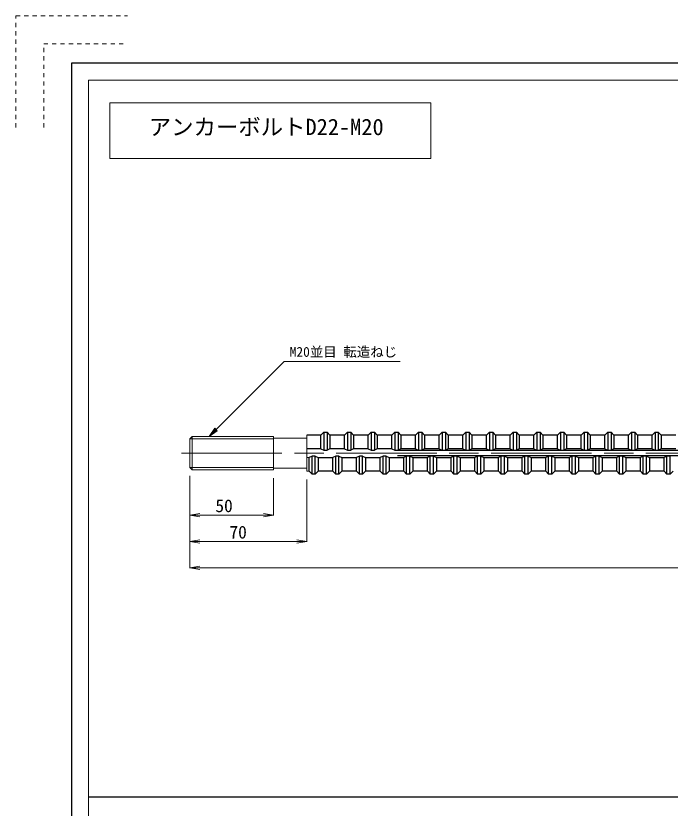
# Model space of a CAD drawing. Units: millimetres at full size, sheet at 1:5; details may follow other scales. Extents: x -1929 to 1929, y -742 to 742.
# Drawn here: x 529 to 919.9, y -225.7 to 247.5 of the extents above; entities that cross this region are included whole.
import ezdxf
from ezdxf.enums import TextEntityAlignment as Align

# ---------------------------------------------------------------- set-up
doc = ezdxf.new("R2010")
doc.units = ezdxf.units.MM
doc.header["$LTSCALE"] = 5
doc.linetypes.add('CHAIN', pattern=[18.5, 12, -1.5, 3.5, -1.5])
doc.linetypes.add('USER2', pattern=[1, 0.5, -0.5])
for name, color, linetype, lineweight in [('0-1_all', 2, 'Continuous', 13), ('0-2_非印刷', 3, 'USER2', 18), ('0-3_寸法', 4, 'Continuous', 9)]:
    doc.layers.add(name, color=color, linetype=linetype, lineweight=lineweight)
doc.styles.add('ＭＳ ゴシック', font='')
doc.styles.get('ＭＳ ゴシック').set_extended_font_data('MS Gothic')

msp = doc.modelspace()

# ---------------------------------------------------------------- linework, layer by layer
at = {"layer": '0-1_all', "lineweight": 25}
for p, q in [((562.304, 219.167), (562.304, -714.167)), ((1895.637, 219.167), (562.304, 219.167)), ((711.297, -2.915), (702.92, -2.915)), ((711.297, -11.179), (711.297, -2.915)), ((713.007, -1.205), (713.007, -11.981)), ((716.655, -2.915), (714.945, -1.205)), ((714.945, -1.205), (714.945, -11.981)), ((725.433, -2.915), (716.655, -2.915)), ((716.655, -2.915), (716.655, -11.179)), ((725.433, -11.179), (725.433, -2.915)), ((727.143, -1.205), (727.143, -11.981)), ((730.791, -2.915), (729.081, -1.205)), ((729.081, -1.205), (729.081, -11.981)), ((739.569, -2.915), (730.791, -2.915)), ((730.791, -2.915), (730.791, -11.179)), ((739.569, -11.179), (739.569, -2.915)), ((741.279, -1.205), (741.279, -11.981)), ((744.927, -2.915), (743.217, -1.205)), ((743.217, -1.205), (743.217, -11.981)), ((753.705, -2.915), (744.927, -2.915)), ((744.927, -2.915), (744.927, -11.179)), ((753.705, -11.179), (753.705, -2.915)), ((755.415, -1.205), (755.415, -11.981)), ((759.063, -2.915), (757.353, -1.205)), ((757.353, -1.205), (757.353, -11.981)), ((767.841, -2.915), (759.063, -2.915)), ((759.063, -2.915), (759.063, -11.179)), ((767.841, -11.179), (767.841, -2.915)), ((769.551, -1.205), (769.551, -11.981)), ((773.199, -2.915), (771.489, -1.205)), ((771.489, -1.205), (771.489, -11.981)), ((781.977, -2.915), (773.199, -2.915)), ((773.199, -2.915), (773.199, -11.179)), ((781.977, -11.179), (781.977, -2.915)), ((783.687, -1.205), (783.687, -11.981)), ((787.335, -2.915), (785.625, -1.205)), ((785.625, -1.205), (785.625, -11.981)), ((796.113, -2.915), (787.335, -2.915)), ((787.335, -2.915), (787.335, -11.179)), ((796.113, -11.179), (796.113, -2.915)), ((797.823, -1.205), (797.823, -11.981)), ((801.471, -2.915), (799.761, -1.205)), ((799.761, -1.205), (799.761, -11.981)), ((810.249, -2.915), (801.471, -2.915)), ((801.471, -2.915), (801.471, -11.179)), ((810.249, -11.179), (810.249, -2.915)), ((811.959, -1.205), (811.959, -11.981)), ((815.607, -2.915), (813.897, -1.205)), ((813.897, -1.205), (813.897, -11.981)), ((824.385, -2.915), (815.607, -2.915)), ((815.607, -2.915), (815.607, -11.179)), ((824.385, -11.179), (824.385, -2.915)), ((826.095, -1.205), (826.095, -11.981)), ((829.743, -2.915), (828.033, -1.205)), ((828.033, -1.205), (828.033, -11.981)), ((838.521, -2.915), (829.743, -2.915)), ((829.743, -2.915), (829.743, -11.179)), ((838.521, -11.179), (838.521, -2.915)), ((840.231, -1.205), (840.231, -11.981)), ((843.879, -2.915), (842.169, -1.205)), ((842.169, -1.205), (842.169, -11.981)), ((852.657, -2.915), (843.879, -2.915)), ((843.879, -2.915), (843.879, -11.179)), ((852.657, -11.179), (852.657, -2.915)), ((854.367, -1.205), (854.367, -11.981)), ((858.015, -2.915), (856.305, -1.205)), ((856.305, -1.205), (856.305, -11.981)), ((866.793, -2.915), (858.015, -2.915)), ((858.015, -2.915), (858.015, -11.179)), ((866.793, -11.179), (866.793, -2.915)), ((868.503, -1.205), (868.503, -11.981)), ((872.151, -2.915), (870.441, -1.205)), ((870.441, -1.205), (870.441, -11.981)), ((880.929, -2.915), (872.151, -2.915)), ((872.151, -2.915), (872.151, -11.179)), ((880.929, -11.179), (880.929, -2.915)), ((882.639, -1.205), (882.639, -11.981)), ((886.287, -2.915), (884.577, -1.205)), ((884.577, -1.205), (884.577, -11.981)), ((895.065, -2.915), (886.287, -2.915)), ((886.287, -2.915), (886.287, -11.179)), ((895.065, -11.179), (895.065, -2.915)), ((896.775, -1.205), (896.775, -11.981)), ((900.423, -2.915), (898.713, -1.205)), ((898.713, -1.205), (898.713, -11.981)), ((909.201, -2.915), (900.423, -2.915)), ((900.423, -2.915), (900.423, -11.179)), ((909.201, -11.179), (909.201, -2.915)), ((910.911, -1.205), (910.911, -11.981)), ((914.559, -2.915), (912.849, -1.205)), ((912.849, -1.205), (912.849, -11.981)), ((914.559, -2.915), (914.559, -11.179)), ((923.337, -2.915), (914.559, -2.915)), ((711.297, -11.179), (702.92, -11.179)), ((711.295, -11.183), (713.006, -11.984)), ((713.007, -11.981), (714.945, -11.981)), ((716.657, -11.183), (714.946, -11.984)), ((725.433, -11.179), (716.655, -11.179)), ((725.431, -11.183), (727.142, -11.984)), ((727.143, -11.981), (729.081, -11.981)), ((730.793, -11.183), (729.082, -11.984)), ((739.569, -11.179), (730.791, -11.179)), ((739.567, -11.183), (741.278, -11.984)), ((741.279, -11.981), (743.217, -11.981)), ((744.929, -11.183), (743.218, -11.984)), ((753.705, -11.179), (744.927, -11.179)), ((753.703, -11.183), (755.414, -11.984)), ((755.415, -11.981), (757.353, -11.981)), ((1152.92, -12.03), (756.92, -12.03)), ((759.065, -11.183), (757.354, -11.984)), ((767.841, -11.179), (759.063, -11.179)), ((767.839, -11.183), (769.55, -11.984)), ((769.551, -11.981), (771.489, -11.981)), ((773.201, -11.183), (771.49, -11.984)), ((781.977, -11.179), (773.199, -11.179)), ((781.975, -11.183), (783.686, -11.984)), ((783.687, -11.981), (785.625, -11.981)), ((787.337, -11.183), (785.626, -11.984)), ((796.113, -11.179), (787.335, -11.179)), ((796.111, -11.183), (797.822, -11.984)), ((797.823, -11.981), (799.761, -11.981)), ((801.473, -11.183), (799.762, -11.984)), ((810.249, -11.179), (801.471, -11.179)), ((810.247, -11.183), (811.958, -11.984)), ((811.959, -11.981), (813.897, -11.981)), ((815.609, -11.183), (813.898, -11.984)), ((824.385, -11.179), (815.607, -11.179)), ((824.383, -11.183), (826.094, -11.984)), ((826.095, -11.981), (828.033, -11.981)), ((829.745, -11.183), (828.034, -11.984)), ((838.521, -11.179), (829.743, -11.179)), ((838.519, -11.183), (840.23, -11.984)), ((840.231, -11.981), (842.169, -11.981)), ((843.881, -11.183), (842.17, -11.984)), ((852.657, -11.179), (843.879, -11.179)), ((852.655, -11.183), (854.366, -11.984)), ((854.367, -11.981), (856.305, -11.981)), ((858.017, -11.183), (856.306, -11.984)), ((866.793, -11.179), (858.015, -11.179)), ((866.791, -11.183), (868.502, -11.984)), ((868.503, -11.981), (870.441, -11.981)), ((872.153, -11.183), (870.442, -11.984)), ((880.929, -11.179), (872.151, -11.179)), ((880.927, -11.183), (882.638, -11.984)), ((882.639, -11.981), (884.577, -11.981)), ((886.289, -11.183), (884.578, -11.984)), ((895.065, -11.179), (886.287, -11.179)), ((895.063, -11.183), (896.774, -11.984)), ((896.775, -11.981), (898.713, -11.981)), ((900.425, -11.183), (898.714, -11.984)), ((909.201, -11.179), (900.423, -11.179)), ((909.199, -11.183), (910.91, -11.984)), ((910.911, -11.981), (912.849, -11.981)), ((914.561, -11.183), (912.85, -11.984)), ((923.337, -11.179), (914.559, -11.179)), ((705.938, -15.424), (704.227, -16.225)), ((704.229, -24.495), (704.229, -16.229)), ((705.939, -26.205), (705.939, -15.427)), ((707.877, -15.427), (705.939, -15.427)), ((707.877, -26.205), (707.877, -15.427)), ((707.878, -15.424), (709.589, -16.225)), ((709.587, -16.229), (709.587, -24.495)), ((709.587, -16.229), (718.365, -16.229)), ((720.074, -15.424), (718.363, -16.225)), ((718.365, -24.495), (718.365, -16.229)), ((720.075, -26.205), (720.075, -15.427)), ((722.013, -15.427), (720.075, -15.427)), ((722.013, -26.205), (722.013, -15.427)), ((722.014, -15.424), (723.725, -16.225)), ((723.723, -16.229), (723.723, -24.495)), ((723.723, -16.229), (732.501, -16.229)), ((734.21, -15.424), (732.499, -16.225)), ((732.501, -24.495), (732.501, -16.229)), ((734.211, -26.205), (734.211, -15.427)), ((736.149, -15.427), (734.211, -15.427)), ((736.149, -26.205), (736.149, -15.427)), ((736.15, -15.424), (737.861, -16.225)), ((737.859, -16.229), (737.859, -24.495)), ((737.859, -16.229), (746.637, -16.229)), ((748.346, -15.424), (746.635, -16.225)), ((746.637, -24.495), (746.637, -16.229)), ((748.347, -26.205), (748.347, -15.427)), ((750.285, -15.427), (748.347, -15.427)), ((750.285, -26.205), (750.285, -15.427)), ((750.286, -15.424), (751.997, -16.225)), ((751.995, -16.229), (751.995, -24.495)), ((751.995, -16.229), (760.773, -16.229)), ((1152.92, -15.37), (756.92, -15.37)), ((762.482, -15.424), (760.771, -16.225)), ((760.773, -24.495), (760.773, -16.229)), ((762.483, -26.205), (762.483, -15.427)), ((764.421, -15.427), (762.483, -15.427)), ((764.421, -26.205), (764.421, -15.427)), ((764.422, -15.424), (766.133, -16.225)), ((766.131, -16.229), (766.131, -24.495)), ((766.131, -16.229), (774.909, -16.229)), ((776.618, -15.424), (774.907, -16.225)), ((774.909, -24.495), (774.909, -16.229)), ((776.619, -26.205), (776.619, -15.427)), ((778.557, -15.427), (776.619, -15.427)), ((778.557, -26.205), (778.557, -15.427)), ((778.558, -15.424), (780.269, -16.225)), ((780.267, -16.229), (780.267, -24.495)), ((780.267, -16.229), (789.045, -16.229)), ((790.754, -15.424), (789.043, -16.225)), ((789.045, -24.495), (789.045, -16.229)), ((790.755, -26.205), (790.755, -15.427)), ((792.693, -15.427), (790.755, -15.427)), ((792.693, -26.205), (792.693, -15.427)), ((792.694, -15.424), (794.405, -16.225)), ((794.403, -16.229), (794.403, -24.495)), ((794.403, -16.229), (803.181, -16.229)), ((804.89, -15.424), (803.179, -16.225)), ((803.181, -24.495), (803.181, -16.229)), ((804.891, -26.205), (804.891, -15.427)), ((806.829, -15.427), (804.891, -15.427)), ((806.829, -26.205), (806.829, -15.427)), ((806.83, -15.424), (808.541, -16.225)), ((808.539, -16.229), (808.539, -24.495)), ((808.539, -16.229), (817.317, -16.229)), ((819.026, -15.424), (817.315, -16.225)), ((817.317, -24.495), (817.317, -16.229)), ((819.027, -26.205), (819.027, -15.427)), ((820.965, -15.427), (819.027, -15.427)), ((820.965, -26.205), (820.965, -15.427)), ((820.966, -15.424), (822.677, -16.225)), ((822.675, -16.229), (822.675, -24.495)), ((822.675, -16.229), (831.453, -16.229)), ((833.162, -15.424), (831.451, -16.225)), ((831.453, -24.495), (831.453, -16.229)), ((833.163, -26.205), (833.163, -15.427)), ((835.101, -15.427), (833.163, -15.427)), ((835.101, -26.205), (835.101, -15.427)), ((835.102, -15.424), (836.813, -16.225)), ((836.811, -16.229), (836.811, -24.495)), ((836.811, -16.229), (845.589, -16.229)), ((847.298, -15.424), (845.587, -16.225)), ((845.589, -24.495), (845.589, -16.229)), ((847.299, -26.205), (847.299, -15.427)), ((849.237, -15.427), (847.299, -15.427)), ((849.237, -26.205), (849.237, -15.427)), ((849.238, -15.424), (850.949, -16.225)), ((850.947, -16.229), (859.725, -16.229)), ((850.947, -16.229), (850.947, -24.495)), ((861.434, -15.424), (859.723, -16.225)), ((859.725, -24.495), (859.725, -16.229)), ((861.435, -26.205), (861.435, -15.427)), ((863.373, -15.427), (861.435, -15.427)), ((863.373, -26.205), (863.373, -15.427)), ((863.374, -15.424), (865.085, -16.225)), ((865.083, -16.229), (865.083, -24.495)), ((865.083, -16.229), (873.861, -16.229)), ((875.57, -15.424), (873.859, -16.225)), ((873.861, -24.495), (873.861, -16.229)), ((875.571, -26.205), (875.571, -15.427)), ((877.509, -15.427), (875.571, -15.427)), ((877.509, -26.205), (877.509, -15.427)), ((877.51, -15.424), (879.221, -16.225)), ((879.219, -16.229), (879.219, -24.495)), ((879.219, -16.229), (887.997, -16.229)), ((889.706, -15.424), (887.995, -16.225)), ((887.997, -24.495), (887.997, -16.229)), ((889.707, -26.205), (889.707, -15.427)), ((891.645, -15.427), (889.707, -15.427)), ((891.645, -26.205), (891.645, -15.427)), ((891.646, -15.424), (893.357, -16.225)), ((893.355, -16.229), (893.355, -24.495)), ((893.355, -16.229), (902.133, -16.229)), ((903.842, -15.424), (902.131, -16.225)), ((902.133, -24.495), (902.133, -16.229)), ((903.843, -26.205), (903.843, -15.427)), ((905.781, -15.427), (903.843, -15.427)), ((905.781, -26.205), (905.781, -15.427)), ((905.782, -15.424), (907.493, -16.225)), ((907.491, -16.229), (907.491, -24.495)), ((907.491, -16.229), (916.269, -16.229)), ((917.978, -15.424), (916.267, -16.225)), ((916.269, -24.495), (916.269, -16.229)), ((917.979, -26.205), (917.979, -15.427)), ((919.917, -15.427), (917.979, -15.427)), ((919.917, -26.205), (919.917, -15.427)), ((704.229, -24.495), (705.939, -26.205)), ((707.877, -26.205), (705.939, -26.205)), ((718.365, -24.495), (720.075, -26.205)), ((722.013, -26.205), (720.075, -26.205)), ((732.501, -24.495), (734.211, -26.205)), ((736.149, -26.205), (734.211, -26.205)), ((746.637, -24.495), (748.347, -26.205)), ((750.285, -26.205), (748.347, -26.205)), ((760.773, -24.495), (762.483, -26.205)), ((764.421, -26.205), (762.483, -26.205)), ((766.131, -24.495), (764.421, -26.205)), ((774.909, -24.495), (766.131, -24.495)), ((774.909, -24.495), (776.619, -26.205)), ((778.557, -26.205), (776.619, -26.205)), ((780.267, -24.495), (778.557, -26.205)), ((789.045, -24.495), (780.267, -24.495)), ((789.045, -24.495), (790.755, -26.205)), ((792.693, -26.205), (790.755, -26.205)), ((794.403, -24.495), (792.693, -26.205)), ((803.181, -24.495), (794.403, -24.495)), ((803.181, -24.495), (804.891, -26.205)), ((806.829, -26.205), (804.891, -26.205)), ((808.539, -24.495), (806.829, -26.205)), ((817.317, -24.495), (808.539, -24.495)), ((817.317, -24.495), (819.027, -26.205)), ((820.965, -26.205), (819.027, -26.205)), ((822.675, -24.495), (820.965, -26.205)), ((831.453, -24.495), (822.675, -24.495)), ((831.453, -24.495), (833.163, -26.205)), ((835.101, -26.205), (833.163, -26.205)), ((836.811, -24.495), (835.101, -26.205)), ((845.589, -24.495), (836.811, -24.495)), ((845.589, -24.495), (847.299, -26.205)), ((849.237, -26.205), (847.299, -26.205)), ((850.947, -24.495), (849.237, -26.205)), ((859.725, -24.495), (850.947, -24.495)), ((859.725, -24.495), (861.435, -26.205)), ((863.373, -26.205), (861.435, -26.205)), ((865.083, -24.495), (863.373, -26.205)), ((873.861, -24.495), (865.083, -24.495)), ((873.861, -24.495), (875.571, -26.205)), ((877.509, -26.205), (875.571, -26.205)), ((879.219, -24.495), (877.509, -26.205)), ((887.997, -24.495), (879.219, -24.495)), ((887.997, -24.495), (889.707, -26.205)), ((891.645, -26.205), (889.707, -26.205)), ((893.355, -24.495), (891.645, -26.205)), ((902.133, -24.495), (893.355, -24.495)), ((902.133, -24.495), (903.843, -26.205)), ((905.781, -26.205), (903.843, -26.205)), ((907.491, -24.495), (905.781, -26.205)), ((916.269, -24.495), (907.491, -24.495)), ((916.269, -24.495), (917.979, -26.205)), ((919.917, -26.205), (917.979, -26.205)), ((921.627, -24.495), (919.917, -26.205))]:
    msp.add_line(p, q, dxfattribs=at)
at = {"layer": '0-1_all', "color": 4, "lineweight": 18}
for p, q in [((572.304, 209.167), (572.304, -647.026)), ((1885.637, 209.167), (572.304, 209.167))]:
    msp.add_line(p, q, dxfattribs=at)
at = {"layer": '0-1_all', "color": 7}
msp.add_line((585.047, 195.565), (585.047, 162.231), dxfattribs=at)
at = {"layer": '0-1_all', "color": 4}
for p, q in [((634.42, -23.701), (634.42, -3.701)), ((632.92, -5.201), (682.92, -5.201)), ((632.92, -22.201), (682.92, -22.201))]:
    msp.add_line(p, q, dxfattribs=at)
at = {"layer": '0-1_all'}
for p, q in [((634.42, -3.701), (682.92, -3.701)), ((682.92, -23.701), (682.92, -3.701)), ((702.92, -24.495), (702.92, -2.915)), ((682.92, -4.751), (702.92, -4.751)), ((682.92, -22.651), (702.92, -22.651)), ((634.42, -23.701), (682.92, -23.701))]:
    msp.add_line(p, q, dxfattribs=at)
at = {"layer": '0-1_all', "color": 4, "linetype": 'CHAIN', "lineweight": 18}
msp.add_line((627.92, -13.701), (1287.92, -13.701), dxfattribs=at)
at = {"layer": '0-1_all', "lineweight": 18}
for p, q in [((704.229, -16.229), (702.92, -16.229)), ((704.229, -24.495), (702.92, -24.495))]:
    msp.add_line(p, q, dxfattribs=at)
at = {"layer": '0-1_all', "color": 7, "lineweight": 25}
msp.add_line((572.304, -218.93), (1321.993, -218.93), dxfattribs=at)
at = {"layer": '0-1_all', "color": 7}
msp.add_lwpolyline([(585.047, 195.565), (776.918, 195.565), (776.918, 162.231), (585.047, 162.231)], dxfattribs=at)
at = {"layer": '0-1_all', "color": 4}
msp.add_lwpolyline([(644.452, -3.701), (649.331, -0.306), (647.846, 1.178)], close=True, dxfattribs=at)
at = {"layer": '0-1_all'}
msp.add_lwpolyline([(634.42, -23.701), (632.92, -22.201), (632.92, -5.201), (634.42, -3.701)], dxfattribs=at)
at = {"layer": '0-1_all', "lineweight": 25}
for points in [[(711.297, -2.915), (713.007, -1.205), (714.945, -1.205)], [(725.433, -2.915), (727.143, -1.205), (729.081, -1.205)], [(739.569, -2.915), (741.279, -1.205), (743.217, -1.205)], [(753.705, -2.915), (755.415, -1.205), (757.353, -1.205)], [(767.841, -2.915), (769.551, -1.205), (771.489, -1.205)], [(781.977, -2.915), (783.687, -1.205), (785.625, -1.205)], [(796.113, -2.915), (797.823, -1.205), (799.761, -1.205)], [(810.249, -2.915), (811.959, -1.205), (813.897, -1.205)], [(824.385, -2.915), (826.095, -1.205), (828.033, -1.205)], [(838.521, -2.915), (840.231, -1.205), (842.169, -1.205)], [(852.657, -2.915), (854.367, -1.205), (856.305, -1.205)], [(866.793, -2.915), (868.503, -1.205), (870.441, -1.205)], [(880.929, -2.915), (882.639, -1.205), (884.577, -1.205)], [(895.065, -2.915), (896.775, -1.205), (898.713, -1.205)], [(909.201, -2.915), (910.911, -1.205), (912.849, -1.205)], [(718.365, -24.495), (709.587, -24.495), (707.877, -26.205)], [(732.501, -24.495), (723.723, -24.495), (722.013, -26.205)], [(746.637, -24.495), (737.859, -24.495), (736.149, -26.205)], [(760.773, -24.495), (751.995, -24.495), (750.285, -26.205)]]:
    msp.add_lwpolyline(points, dxfattribs=at)
at = {"layer": '0-1_all', "color": 4}
msp.add_solid([(644.452, -3.701), (649.331, -0.306), (647.846, 1.178)], dxfattribs=at)
at = {"layer": '0-2_非印刷'}
for p, q in [((545.637, 230.833), (595.637, 230.833)), ((545.637, 180.833), (545.637, 230.833))]:
    msp.add_line(p, q, dxfattribs=at)
msp.add_lwpolyline([(528.97, 180.833), (528.97, 247.5), (595.637, 247.5)], dxfattribs=at)
at = {"layer": '0-3_寸法', "lineweight": 13}
for p, q in [((632.92, -27.201), (632.92, -66.713)), ((632.92, -27.201), (632.92, -50.953)), ((632.92, -27.201), (632.92, -82.421)), ((682.92, -28.701), (682.92, -50.953)), ((702.92, -29.495), (702.92, -66.713)), ((632.92, -50.773), (638.92, -49.773)), ((632.92, -50.773), (638.92, -51.773)), ((632.92, -50.773), (682.92, -50.773)), ((682.92, -50.773), (676.92, -49.773)), ((682.92, -50.773), (676.92, -51.773)), ((632.92, -66.533), (638.92, -65.533)), ((702.92, -66.533), (696.92, -65.533)), ((632.92, -66.533), (638.92, -67.533)), ((632.92, -66.533), (702.92, -66.533)), ((702.92, -66.533), (696.92, -67.533)), ((632.92, -82.241), (638.92, -81.241)), ((632.92, -82.241), (638.92, -83.241)), ((1282.92, -82.241), (632.92, -82.241))]:
    msp.add_line(p, q, dxfattribs=at)
msp.add_lwpolyline([(644.452, -3.701), (689.253, 41.101), (758.617, 41.101)], dxfattribs=at)

# ---------------------------------------------------------------- texts
at = {"layer": '0-1_all', "color": 7, "style": 'ＭＳ ゴシック'}
msp.add_text('アンカーボルトD22-M20', height=9.809, dxfattribs=at).set_placement((608.38, 173.299), align=Align.BOTTOM_LEFT)
at = {"layer": '0-3_寸法', "style": 'ＭＳ ゴシック'}
for s, height, p in [('M20並目 転造ねじ', 5.885, (692.617, 42.097)), ('50', 7.622, (648.199, -51.235)), ('70', 7.622, (656.599, -66.995))]:
    msp.add_text(s, height=height, dxfattribs=at).set_placement(p, align=Align.BOTTOM_LEFT)

doc.saveas('drawing.dxf')
